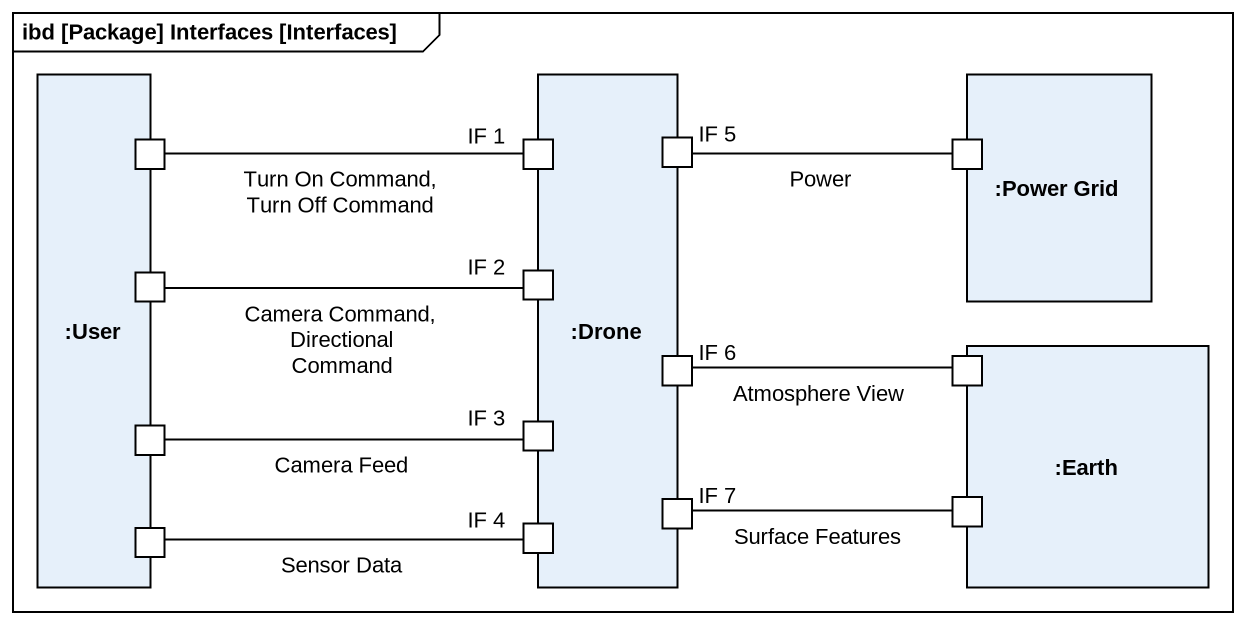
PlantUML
@startuml
mainframe ibd [Package] Interfaces [Interfaces]
rectangle ":User" as User {
  port " " as port1
  port " " as port3
  port " " as port5
  port " " as port6
}
rectangle ":Drone" as Drone {
  port "IF 1" as IF_1
  port "IF 5" as IF_5
  port "IF 2" as IF_2
  port "IF 6" as IF_6
  port "IF 3" as IF_3
  port "IF 4" as IF_4
  port "IF 7" as IF_7
}
rectangle ":Power Grid" as Power_Grid {
  port " " as port2
}
rectangle ":Earth" as Earth {
  port " " as port4
  port " " as port7
}
port1 -right- IF_1 : Turn On Command, Turn Off Command
IF_5 -right- port2 : Power
IF_2 -left- port3 : Camera Command, Directional Command
port4 -left- IF_6 : Atmosphere View
port5 -right- IF_3 : Camera Feed
port6 -right- IF_4 : Sensor Data
port7 -left- IF_7 : Surface Features
@enduml
